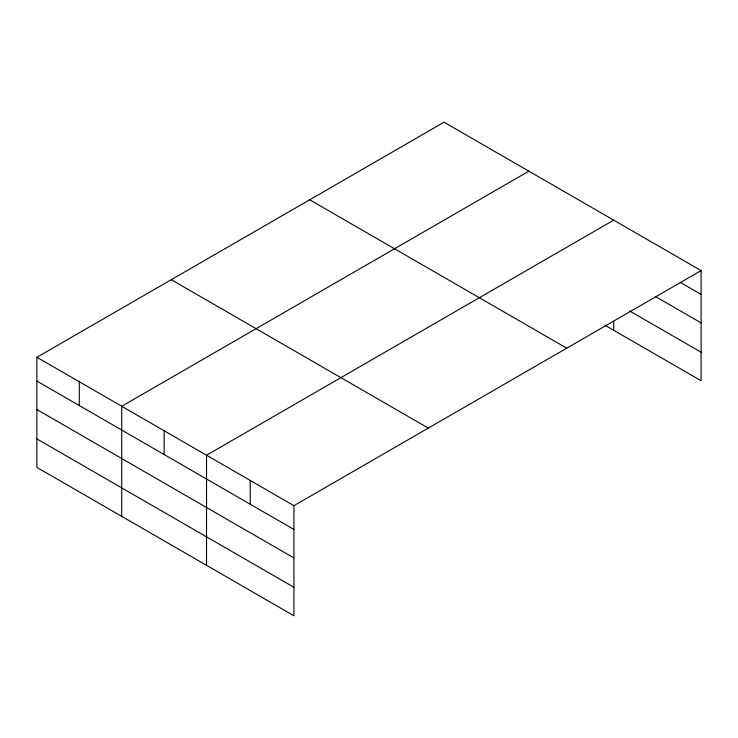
<?xml version="1.0" encoding="UTF-8"?>
<svg xmlns="http://www.w3.org/2000/svg" width="738" height="738" viewBox="0 0 738 738"><rect width="100%" height="100%" fill="white"/><g stroke="black" fill="none" stroke-linecap="round" stroke-linejoin="round"><path stroke-width="1.11" d="M36.9 357.284L293.936 505.687L293.936 615.787L36.9 467.394L36.9 357.284L444.064 122.213L701.1 270.606L701.1 380.716L604.828 325.135M528.888 171.179L121.724 406.26L121.724 516.36M613.712 220.155L206.539 455.226L206.539 565.336M293.936 505.687L701.1 270.606M680.242 282.35L701.1 294.388M655.418 296.501L701.1 322.875M629.597 310.947L701.1 352.229M309.702 199.786L566.738 348.179M171.262 279.711L428.298 428.105M36.9 381.066L293.936 529.469M36.9 409.553L293.936 557.956M36.9 438.907L293.936 587.3M613.712 321.141L613.712 330.255M250.237 480.456L250.237 504.238M164.131 430.743L164.131 454.525M79.307 381.767L79.307 405.559"/></g></svg>
